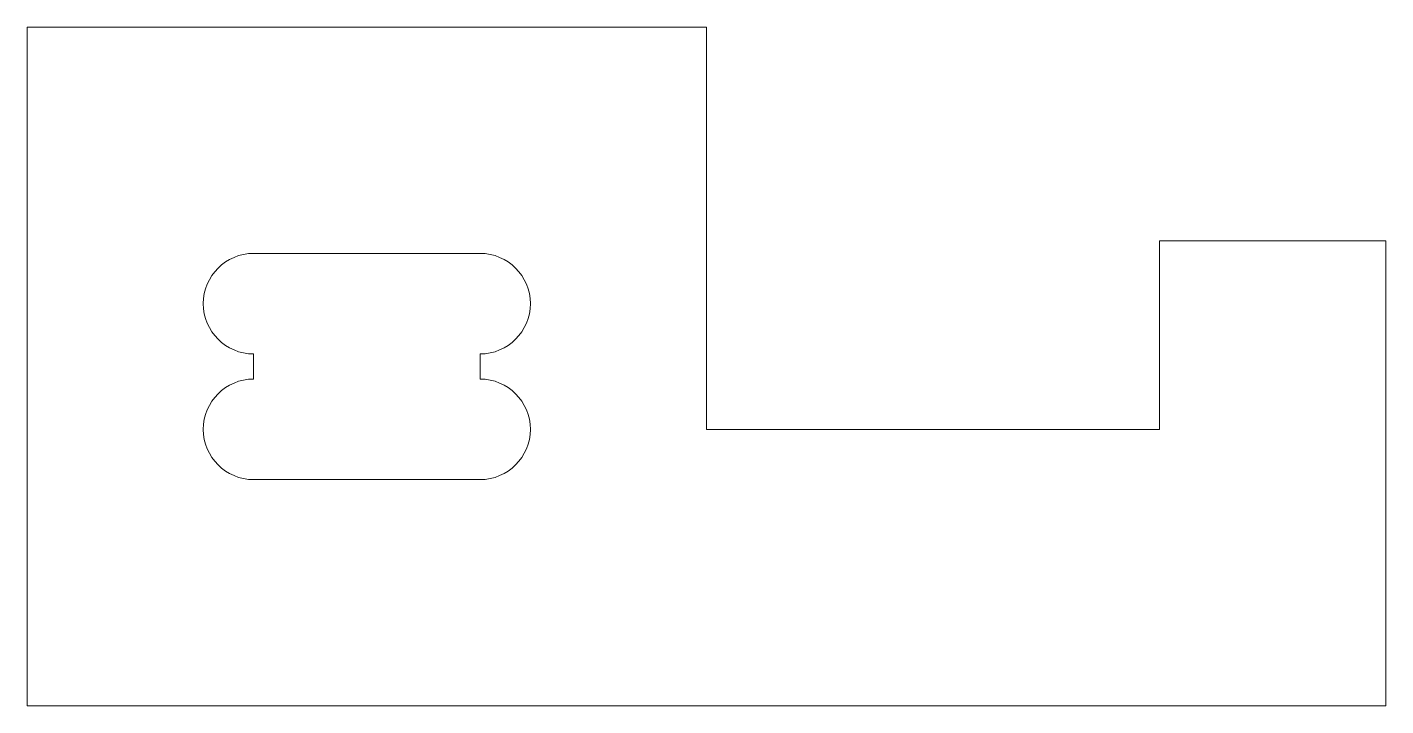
# Model space of a CAD drawing. Header units: millimetres. Extents: x -468 to 468, y 0 to 54.
# Drawn here: x 359.5 to 467.5, y 0 to 54 of the extents above.
import ezdxf

# ---------------------------------------------------------------- set-up
doc = ezdxf.new("R2010")
doc.units = ezdxf.units.MM

msp = doc.modelspace()

# ---------------------------------------------------------------- linework, layer by layer
at = {"color": 7, "linetype": 'Continuous', "lineweight": 15}
for p, q in [((413.5, 54), (359.5, 54)), ((413.5, 22), (413.5, 54)), ((359.5, 54), (359.5, 0)), ((467.5, 37), (449.5, 37)), ((449.5, 37), (449.5, 22)), ((467.5, 0), (467.5, 37)), ((395.5, 36), (377.5, 36)), ((377.5, 28), (377.5, 26)), ((395.5, 26), (395.5, 28)), ((449.5, 22), (413.5, 22)), ((377.5, 18), (395.5, 18)), ((359.5, 0), (467.5, 0))]:
    msp.add_line(p, q, dxfattribs=at)
for centre, start, end in [((377.5, 32), 90, 270), ((395.5, 32), 270, 90), ((377.5, 22), 90, 270), ((395.5, 22), 270, 90)]:
    msp.add_arc(centre, 4, start, end, dxfattribs=at)

doc.saveas('drawing.dxf')
